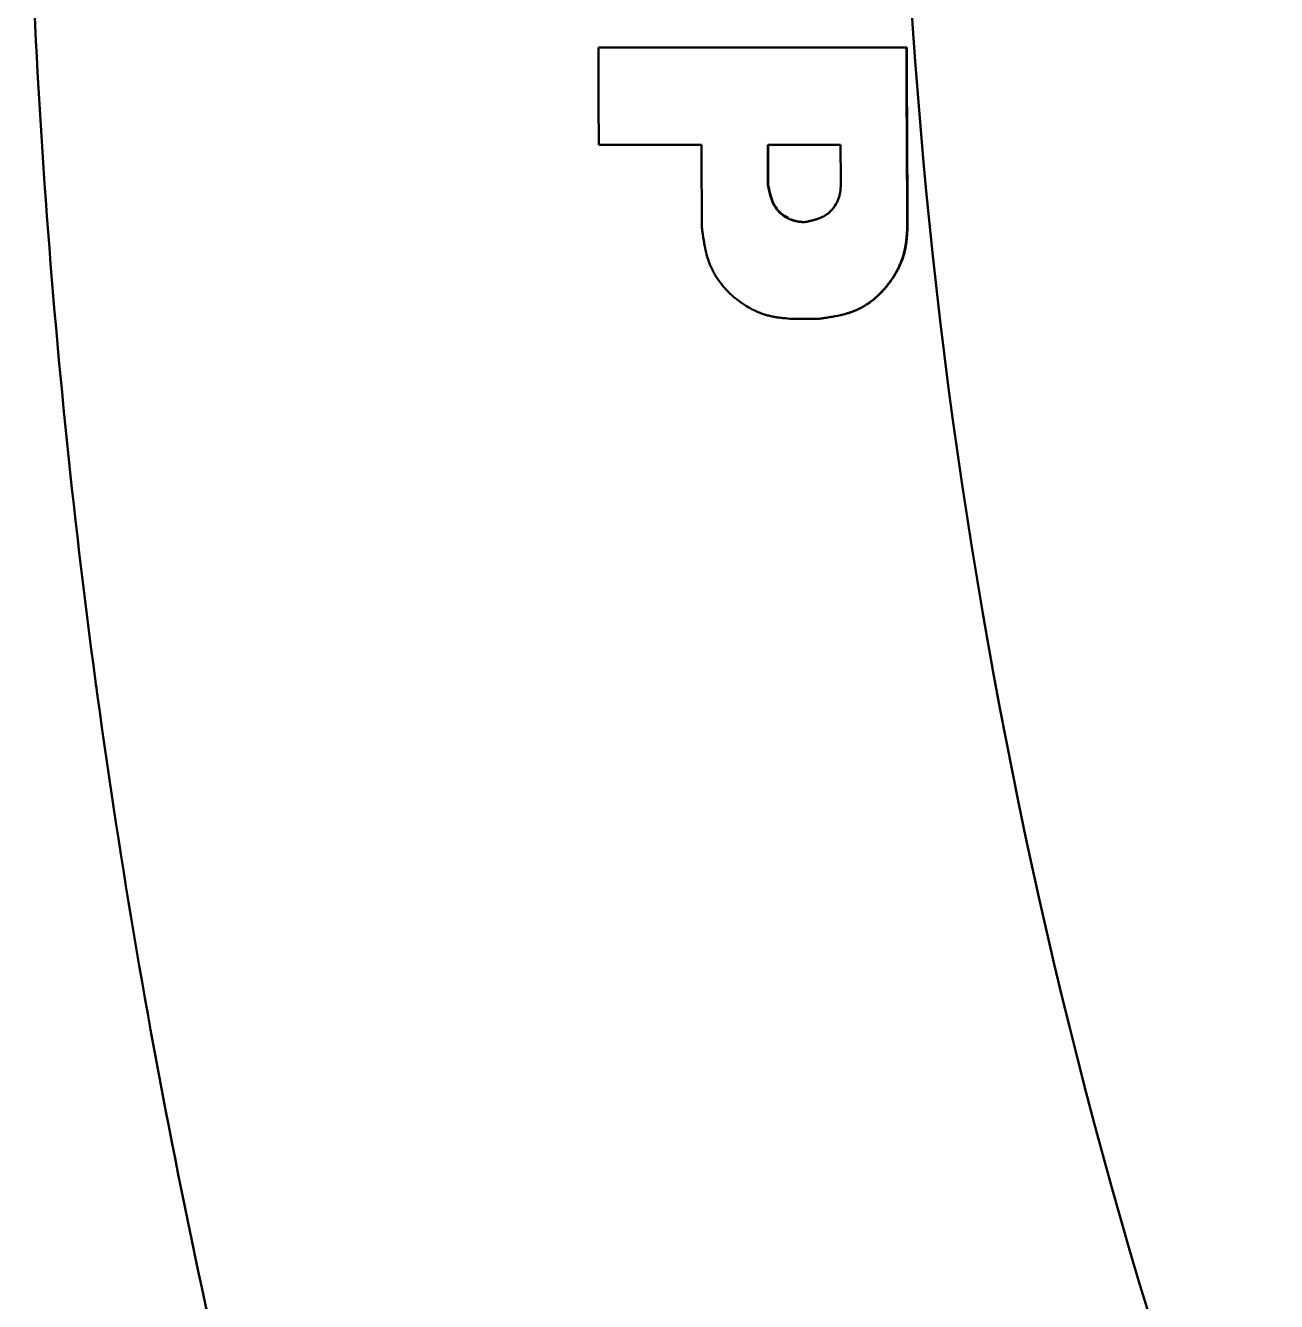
# Model space of a CAD drawing. Header units: millimetres. Extents: x 1510 to 10524, y 7125 to 13164.
# Drawn here: x 7913.2 to 7918.79, y 12622.22 to 12627.92 of the extents above; entities that cross this region are included whole.
import ezdxf

# ---------------------------------------------------------------- set-up
doc = ezdxf.new("R2010")
doc.units = ezdxf.units.MM
doc.header["$LTSCALE"] = 4
doc.layers.add('Visible (ISO)', color=7, linetype='Continuous', lineweight=50)

msp = doc.modelspace()

# ---------------------------------------------------------------- linework, layer by layer
at = {"layer": 'Visible (ISO)'}
for p, q in [((7915.7622, 12627.8183), (7915.7605, 12627.8181)), ((7917.1364, 12627.8183), (7917.1347, 12627.8181)), ((7916.5187, 12627.2035), (7916.517, 12627.2032)), ((7917.1405, 12627.0152), (7917.1388, 12627.0148)), ((7916.8429, 12626.6241), (7916.8412, 12626.6237))]:
    msp.add_line(p, q, dxfattribs=at)
msp.add_arc((7942.8048, 12629.6437), 25.7, 159.16048, 200.83952, dxfattribs=at)
for centre, major_axis, ratio, start_param, end_param in [((7930.2968, 12629.6845), (-0.0025, 84.2345), 0.172613, 1.59295, 1.598115), ((7930.4399, 12629.7185), (-0.0045, 82.795), 0.171813, 1.598997, 1.603449), ((7930.4452, 12629.7134), (-0.0033, 80.8918), 0.172267, 1.5996, 1.601825), ((7930.3918, 12629.7134), (-0.0032, 80.8818), 0.171608, 1.599604, 1.601826), ((7930.4364, 12629.7169), (0.0039, -79.1073), 0.171934, 4.741885, 4.744161)]:
    msp.add_ellipse(centre, major_axis=major_axis, ratio=ratio, start_param=start_param, end_param=end_param, dxfattribs=at)
for points, knots in [([(7914.4757, 12620.3228), (7914.0418, 12621.8843), (7913.7314, 12623.4243), (7913.5261, 12624.9244), (7913.5257, 12624.9273), (7913.5253, 12624.9301), (7913.5249, 12624.9331), (7913.5223, 12624.952), (7913.5198, 12624.971), (7913.5172, 12624.99), (7913.414, 12625.7554), (7913.3367, 12626.5198), (7913.2849, 12627.2814), (7913.2335, 12628.0374), (7913.2072, 12628.7907), (7913.2049, 12629.5396), (7913.2049, 12629.5638), (7913.2048, 12629.5877), (7913.2048, 12629.612), (7913.2047, 12629.73), (7913.2052, 12629.8481), (7913.2063, 12629.9663), (7913.2088, 12630.2412), (7913.2146, 12630.5166), (7913.2237, 12630.7926), (7913.2302, 12630.9896), (7913.2384, 12631.1869), (7913.2483, 12631.3845), (7913.258, 12631.5775), (7913.2693, 12631.7709), (7913.2822, 12631.9642), (7913.2825, 12631.9686), (7913.2828, 12631.9729), (7913.2831, 12631.9773), (7913.3355, 12632.7575), (7913.4145, 12633.5406), (7913.5209, 12634.3246), (7913.5213, 12634.3277), (7913.5217, 12634.3309), (7913.5221, 12634.3339), (7913.7274, 12635.8433), (7914.039, 12637.3931), (7914.4757, 12638.9646)], [0, 0, 0, 0, 0.249512, 0.249512, 0.249512, 0.249997, 0.249997, 0.249997, 0.253018, 0.253018, 0.253018, 0.375, 0.375, 0.375, 0.496094, 0.496094, 0.496094, 0.499998, 0.499998, 0.499998, 0.518912, 0.518912, 0.518912, 0.562911, 0.562911, 0.562911, 0.594323, 0.594323, 0.594323, 0.625, 0.625, 0.625, 0.625697, 0.625697, 0.625697, 0.749512, 0.749512, 0.749512, 0.75, 0.75, 0.75, 1, 1, 1, 1]), ([(7917.1347, 12627.8181), (7917.1352, 12627.6843), (7917.1359, 12627.5506), (7917.1372, 12627.2828), (7917.138, 12627.1488), (7917.1388, 12627.0148)], [-0.8036452, -0.8036452, -0.8036452, -0.8036452, -0.4022059, -0.4022059, 0, 0, 0, 0]), ([(7917.1364, 12627.8183), (7917.1369, 12627.6846), (7917.1376, 12627.551), (7917.1389, 12627.283), (7917.1397, 12627.149), (7917.1405, 12627.0152)], [-0.8028954, -0.8028954, -0.8028954, -0.8028954, -0.401725, -0.401725, 0, 0, 0, 0]), ([(7916.6805, 12627.0383), (7916.677, 12627.0385), (7916.6739, 12627.0386), (7916.6713, 12627.0388), (7916.67, 12627.0389), (7916.6688, 12627.039), (7916.6677, 12627.039), (7916.6672, 12627.0391), (7916.6667, 12627.0391), (7916.6662, 12627.0392), (7916.6657, 12627.0392), (7916.6656, 12627.0392), (7916.6648, 12627.0393), (7916.6646, 12627.0393), (7916.6641, 12627.0393), (7916.6638, 12627.0394), (7916.6634, 12627.0394), (7916.663, 12627.0394), (7916.6627, 12627.0395), (7916.6619, 12627.0395), (7916.6612, 12627.0396), (7916.6607, 12627.0397), (7916.6592, 12627.0398), (7916.6582, 12627.0399), (7916.6567, 12627.0401), (7916.6553, 12627.0403), (7916.6541, 12627.0405), (7916.6528, 12627.0407), (7916.6516, 12627.0409), (7916.6505, 12627.041), (7916.6492, 12627.0413), (7916.6486, 12627.0414), (7916.6479, 12627.0415), (7916.6473, 12627.0416), (7916.6466, 12627.0418), (7916.646, 12627.0419), (7916.6453, 12627.042), (7916.644, 12627.0423), (7916.6427, 12627.0426), (7916.6414, 12627.0429), (7916.6388, 12627.0435), (7916.6362, 12627.0442), (7916.6337, 12627.045), (7916.6285, 12627.0465), (7916.6235, 12627.0482), (7916.6183, 12627.0503), (7916.6082, 12627.0545), (7916.5988, 12627.0595), (7916.5896, 12627.0656), (7916.585, 12627.0687), (7916.5806, 12627.072), (7916.5765, 12627.0754), (7916.5724, 12627.0789), (7916.5685, 12627.0825), (7916.5649, 12627.0863), (7916.5613, 12627.0901), (7916.5579, 12627.0941), (7916.5548, 12627.0983), (7916.5532, 12627.1004), (7916.5517, 12627.1025), (7916.5503, 12627.1047), (7916.5496, 12627.1058), (7916.5488, 12627.1069), (7916.5482, 12627.1081), (7916.5475, 12627.1092), (7916.5467, 12627.1104), (7916.5461, 12627.1115), (7916.5458, 12627.1121), (7916.5455, 12627.1125), (7916.5452, 12627.1131), (7916.5449, 12627.1136), (7916.5446, 12627.1141), (7916.5443, 12627.1147), (7916.5438, 12627.1158), (7916.5432, 12627.1169), (7916.5426, 12627.118), (7916.5414, 12627.1203), (7916.5403, 12627.1226), (7916.5393, 12627.125), (7916.5382, 12627.1273), (7916.5371, 12627.1298), (7916.5361, 12627.1323), (7916.5356, 12627.1336), (7916.5351, 12627.1349), (7916.5346, 12627.1362), (7916.5344, 12627.1368), (7916.5341, 12627.1375), (7916.5339, 12627.1381), (7916.5336, 12627.1388), (7916.5334, 12627.1396), (7916.5332, 12627.1401), (7916.5329, 12627.1408), (7916.5328, 12627.1412), (7916.5326, 12627.1418), (7916.5324, 12627.1424), (7916.5322, 12627.1429), (7916.532, 12627.1435), (7916.5316, 12627.1446), (7916.5312, 12627.1458), (7916.5308, 12627.147), (7916.53, 12627.1494), (7916.5292, 12627.152), (7916.5285, 12627.1545), (7916.5278, 12627.1571), (7916.527, 12627.1598), (7916.5263, 12627.1625), (7916.5259, 12627.1639), (7916.5255, 12627.1653), (7916.5252, 12627.1667), (7916.525, 12627.1675), (7916.5248, 12627.1682), (7916.5246, 12627.1689), (7916.5245, 12627.1693), (7916.5244, 12627.1696), (7916.5244, 12627.17), (7916.5243, 12627.1704), (7916.5241, 12627.1709), (7916.5241, 12627.1711), (7916.5239, 12627.1717), (7916.5239, 12627.1719), (7916.5238, 12627.1724), (7916.5237, 12627.1728), (7916.5235, 12627.1733), (7916.5234, 12627.1738), (7916.5232, 12627.1747), (7916.523, 12627.1757), (7916.5227, 12627.1769), (7916.5222, 12627.1789), (7916.5217, 12627.1814), (7916.521, 12627.1842), (7916.5198, 12627.1896), (7916.5183, 12627.1966), (7916.517, 12627.2032)], [0, 0, 0, 0, 0.03125, 0.03125, 0.03125, 0.046875, 0.046875, 0.046875, 0.054687, 0.054687, 0.054687, 0.0625, 0.0625, 0.0625, 0.065015, 0.065015, 0.065015, 0.067895, 0.067895, 0.067895, 0.075185, 0.075185, 0.075185, 0.093714, 0.093714, 0.093714, 0.109375, 0.109375, 0.109375, 0.125, 0.125, 0.125, 0.132169, 0.132169, 0.132169, 0.139477, 0.139477, 0.139477, 0.154484, 0.154484, 0.154484, 0.185792, 0.185792, 0.185792, 0.25, 0.25, 0.25, 0.375, 0.375, 0.375, 0.437095, 0.437095, 0.437095, 0.5, 0.5, 0.5, 0.5625, 0.5625, 0.5625, 0.59375, 0.59375, 0.59375, 0.609375, 0.609375, 0.609375, 0.625, 0.625, 0.625, 0.633368, 0.633368, 0.633368, 0.641416, 0.641416, 0.641416, 0.65693, 0.65693, 0.65693, 0.6875, 0.6875, 0.6875, 0.71875, 0.71875, 0.71875, 0.734375, 0.734375, 0.734375, 0.742188, 0.742188, 0.742188, 0.75, 0.75, 0.75, 0.758942, 0.758942, 0.758942, 0.767181, 0.767181, 0.767181, 0.782547, 0.782547, 0.782547, 0.8125, 0.8125, 0.8125, 0.84375, 0.84375, 0.84375, 0.859375, 0.859375, 0.859375, 0.867187, 0.867187, 0.867187, 0.871094, 0.871094, 0.871094, 0.875, 0.875, 0.875, 0.886992, 0.886992, 0.886992, 0.896995, 0.896995, 0.896995, 0.914129, 0.914129, 0.914129, 0.94348, 0.94348, 0.94348, 1, 1, 1, 1]), ([(7916.6821, 12627.0386), (7916.6752, 12627.039), (7916.67, 12627.0393), (7916.6665, 12627.0396), (7916.6663, 12627.0396), (7916.6658, 12627.0397), (7916.6655, 12627.0397), (7916.6651, 12627.0397), (7916.6648, 12627.0398), (7916.6644, 12627.0398), (7916.6637, 12627.0399), (7916.663, 12627.0399), (7916.6624, 12627.04), (7916.661, 12627.0402), (7916.6597, 12627.0403), (7916.6584, 12627.0405), (7916.6558, 12627.0408), (7916.6533, 12627.0412), (7916.6509, 12627.0416), (7916.6503, 12627.0417), (7916.6496, 12627.0419), (7916.649, 12627.042), (7916.6483, 12627.0421), (7916.6477, 12627.0422), (7916.647, 12627.0424), (7916.6457, 12627.0426), (7916.6444, 12627.0429), (7916.6431, 12627.0432), (7916.6406, 12627.0439), (7916.638, 12627.0445), (7916.6354, 12627.0453), (7916.6303, 12627.0468), (7916.6251, 12627.0486), (7916.62, 12627.0507), (7916.6098, 12627.0548), (7916.6003, 12627.0599), (7916.5913, 12627.066), (7916.5868, 12627.069), (7916.5823, 12627.0723), (7916.5782, 12627.0758), (7916.5741, 12627.0792), (7916.5702, 12627.0828), (7916.5666, 12627.0866), (7916.5593, 12627.0943), (7916.5531, 12627.1026), (7916.5478, 12627.1118), (7916.5475, 12627.1124), (7916.5472, 12627.1129), (7916.5469, 12627.1134), (7916.5466, 12627.1139), (7916.5463, 12627.1145), (7916.546, 12627.115), (7916.5455, 12627.1161), (7916.5449, 12627.1172), (7916.5443, 12627.1183), (7916.5432, 12627.1206), (7916.542, 12627.1229), (7916.541, 12627.1253), (7916.5388, 12627.1301), (7916.5368, 12627.1351), (7916.5349, 12627.1405), (7916.5346, 12627.1411), (7916.5345, 12627.1416), (7916.5343, 12627.1421), (7916.5341, 12627.1427), (7916.5339, 12627.1433), (7916.5337, 12627.1438), (7916.5333, 12627.145), (7916.5329, 12627.1462), (7916.5325, 12627.1474), (7916.5317, 12627.1498), (7916.531, 12627.1522), (7916.5302, 12627.1548), (7916.5287, 12627.16), (7916.5272, 12627.1655), (7916.5258, 12627.1714), (7916.5256, 12627.1721), (7916.5256, 12627.1723), (7916.5255, 12627.1727), (7916.5254, 12627.1732), (7916.5252, 12627.1736), (7916.5251, 12627.1741), (7916.5249, 12627.1751), (7916.5247, 12627.1761), (7916.5244, 12627.1772), (7916.5239, 12627.1794), (7916.5234, 12627.1818), (7916.5228, 12627.1845), (7916.5216, 12627.1899), (7916.5202, 12627.1962), (7916.5187, 12627.2035)], [0.0002987, 0.0002987, 0.0002987, 0.0002987, 0.0625, 0.0625, 0.0625, 0.0664063, 0.0664063, 0.0664063, 0.0703125, 0.0703125, 0.0703125, 0.078125, 0.078125, 0.078125, 0.09375, 0.09375, 0.09375, 0.125, 0.125, 0.125, 0.1328125, 0.1328125, 0.1328125, 0.140625, 0.140625, 0.140625, 0.15625, 0.15625, 0.15625, 0.1875, 0.1875, 0.1875, 0.25, 0.25, 0.25, 0.375, 0.375, 0.375, 0.4375, 0.4375, 0.4375, 0.5, 0.5, 0.5, 0.625, 0.625, 0.625, 0.6328125, 0.6328125, 0.6328125, 0.640625, 0.640625, 0.640625, 0.65625, 0.65625, 0.65625, 0.6875, 0.6875, 0.6875, 0.75, 0.75, 0.75, 0.7578125, 0.7578125, 0.7578125, 0.765625, 0.765625, 0.765625, 0.78125, 0.78125, 0.78125, 0.8125, 0.8125, 0.8125, 0.875, 0.875, 0.875, 0.8828125, 0.8828125, 0.8828125, 0.890625, 0.890625, 0.890625, 0.90625, 0.90625, 0.90625, 0.9375, 0.9375, 0.9375, 1, 1, 1, 1]), ([(7916.8421, 12627.2032), (7916.8419, 12627.1997), (7916.8418, 12627.1967), (7916.8416, 12627.194), (7916.8416, 12627.1927), (7916.8415, 12627.1915), (7916.8414, 12627.1904), (7916.8414, 12627.1898), (7916.8413, 12627.1893), (7916.8413, 12627.1888), (7916.8413, 12627.1883), (7916.8413, 12627.1881), (7916.8412, 12627.1874), (7916.8412, 12627.1871), (7916.8412, 12627.1866), (7916.8411, 12627.1863), (7916.8411, 12627.1859), (7916.8411, 12627.1856), (7916.841, 12627.1852), (7916.841, 12627.1844), (7916.8409, 12627.1837), (7916.8408, 12627.1831), (7916.8407, 12627.1817), (7916.8406, 12627.1806), (7916.8404, 12627.1791), (7916.8402, 12627.1778), (7916.8401, 12627.1765), (7916.8399, 12627.1752), (7916.8397, 12627.174), (7916.8395, 12627.1729), (7916.8393, 12627.1715), (7916.8392, 12627.1709), (7916.8391, 12627.1702), (7916.839, 12627.1696), (7916.8388, 12627.1689), (7916.8387, 12627.1682), (7916.8386, 12627.1676), (7916.8383, 12627.1663), (7916.838, 12627.1649), (7916.8378, 12627.1637), (7916.8372, 12627.161), (7916.8365, 12627.1584), (7916.8358, 12627.1558), (7916.8343, 12627.1506), (7916.8326, 12627.1455), (7916.8306, 12627.1403), (7916.8265, 12627.13), (7916.8216, 12627.1205), (7916.8156, 12627.1112), (7916.8127, 12627.1066), (7916.8094, 12627.1021), (7916.8061, 12627.098), (7916.8027, 12627.0938), (7916.7991, 12627.0899), (7916.7954, 12627.0863), (7916.7917, 12627.0826), (7916.7878, 12627.0792), (7916.7837, 12627.0761), (7916.7816, 12627.0745), (7916.7795, 12627.073), (7916.7774, 12627.0716), (7916.7763, 12627.0708), (7916.7752, 12627.0701), (7916.7741, 12627.0694), (7916.773, 12627.0687), (7916.7717, 12627.068), (7916.7707, 12627.0674), (7916.7701, 12627.067), (7916.7697, 12627.0668), (7916.7691, 12627.0665), (7916.7686, 12627.0662), (7916.7681, 12627.0659), (7916.7676, 12627.0656), (7916.7665, 12627.065), (7916.7654, 12627.0644), (7916.7643, 12627.0638), (7916.7621, 12627.0627), (7916.7598, 12627.0615), (7916.7575, 12627.0605), (7916.7551, 12627.0594), (7916.7527, 12627.0583), (7916.7502, 12627.0573), (7916.749, 12627.0568), (7916.7477, 12627.0563), (7916.7464, 12627.0558), (7916.7458, 12627.0556), (7916.7452, 12627.0553), (7916.7445, 12627.0551), (7916.7439, 12627.0549), (7916.7431, 12627.0546), (7916.7425, 12627.0544), (7916.7419, 12627.0541), (7916.7415, 12627.054), (7916.7409, 12627.0538), (7916.7404, 12627.0536), (7916.7398, 12627.0534), (7916.7392, 12627.0532), (7916.7381, 12627.0528), (7916.737, 12627.0524), (7916.7358, 12627.052), (7916.7334, 12627.0513), (7916.7309, 12627.0505), (7916.7284, 12627.0498), (7916.7259, 12627.049), (7916.7233, 12627.0483), (7916.7205, 12627.0475), (7916.7192, 12627.0472), (7916.7178, 12627.0468), (7916.7164, 12627.0464), (7916.7153, 12627.0462), (7916.7142, 12627.0459), (7916.7132, 12627.0456), (7916.7128, 12627.0455), (7916.7123, 12627.0454), (7916.7121, 12627.0453), (7916.7114, 12627.0452), (7916.7112, 12627.0451), (7916.7107, 12627.045), (7916.7103, 12627.0449), (7916.7098, 12627.0448), (7916.7093, 12627.0447), (7916.7084, 12627.0445), (7916.7074, 12627.0442), (7916.7062, 12627.0439), (7916.7042, 12627.0435), (7916.7018, 12627.0429), (7916.699, 12627.0423), (7916.6937, 12627.0411), (7916.6869, 12627.0396), (7916.6805, 12627.0383)], [0, 0, 0, 0, 0.03125, 0.03125, 0.03125, 0.046875, 0.046875, 0.046875, 0.054687, 0.054687, 0.054687, 0.0625, 0.0625, 0.0625, 0.065077, 0.065077, 0.065077, 0.068019, 0.068019, 0.068019, 0.075395, 0.075395, 0.075395, 0.093739, 0.093739, 0.093739, 0.109375, 0.109375, 0.109375, 0.125, 0.125, 0.125, 0.132156, 0.132156, 0.132156, 0.139455, 0.139455, 0.139455, 0.154457, 0.154457, 0.154457, 0.185786, 0.185786, 0.185786, 0.25, 0.25, 0.25, 0.375, 0.375, 0.375, 0.437069, 0.437069, 0.437069, 0.5, 0.5, 0.5, 0.5625, 0.5625, 0.5625, 0.59375, 0.59375, 0.59375, 0.609375, 0.609375, 0.609375, 0.625, 0.625, 0.625, 0.633389, 0.633389, 0.633389, 0.641448, 0.641448, 0.641448, 0.656966, 0.656966, 0.656966, 0.687535, 0.687535, 0.687535, 0.71875, 0.71875, 0.71875, 0.734375, 0.734375, 0.734375, 0.742188, 0.742188, 0.742188, 0.75, 0.75, 0.75, 0.758974, 0.758974, 0.758974, 0.767227, 0.767227, 0.767227, 0.782596, 0.782596, 0.782596, 0.8125, 0.8125, 0.8125, 0.84375, 0.84375, 0.84375, 0.859375, 0.859375, 0.859375, 0.871094, 0.871094, 0.871094, 0.875, 0.875, 0.875, 0.886767, 0.886767, 0.886767, 0.896696, 0.896696, 0.896696, 0.913814, 0.913814, 0.913814, 0.943275, 0.943275, 0.943275, 1, 1, 1, 1]), ([(7916.627, 12626.607), (7916.6092, 12626.6083), (7916.5961, 12626.6094), (7916.5876, 12626.6102), (7916.5873, 12626.6102), (7916.5864, 12626.6103), (7916.5848, 12626.6105), (7916.5815, 12626.6108), (7916.5789, 12626.6111), (7916.5737, 12626.6117), (7916.5704, 12626.6121), (7916.5607, 12626.6133), (7916.5546, 12626.6143), (7916.5481, 12626.6154), (7916.5472, 12626.6155), (7916.5456, 12626.6158), (7916.5448, 12626.6159), (7916.5424, 12626.6164), (7916.5408, 12626.6167), (7916.536, 12626.6177), (7916.5329, 12626.6184), (7916.5233, 12626.6206), (7916.517, 12626.6222), (7916.4982, 12626.6277), (7916.4858, 12626.6321), (7916.4705, 12626.6384), (7916.4676, 12626.6397), (7916.4617, 12626.6424), (7916.4587, 12626.6438), (7916.4498, 12626.648), (7916.444, 12626.651), (7916.4265, 12626.6605), (7916.415, 12626.6675), (7916.3981, 12626.6791), (7916.3927, 12626.6829), (7916.3819, 12626.6909), (7916.3767, 12626.6951), (7916.3611, 12626.7079), (7916.3512, 12626.7169), (7916.3392, 12626.7288), (7916.3367, 12626.7313), (7916.332, 12626.7362), (7916.3296, 12626.7387), (7916.3228, 12626.7463), (7916.3183, 12626.7514), (7916.3055, 12626.7669), (7916.2977, 12626.7775), (7916.2869, 12626.7938), (7916.2834, 12626.7994), (7916.2767, 12626.8108), (7916.2735, 12626.8166), (7916.2646, 12626.8342), (7916.2593, 12626.8462), (7916.2545, 12626.8593), (7916.2543, 12626.8599), (7916.2538, 12626.8613), (7916.2536, 12626.862), (7916.2528, 12626.8641), (7916.2523, 12626.8655), (7916.2509, 12626.8697), (7916.25, 12626.8726), (7916.2472, 12626.8815), (7916.2454, 12626.8877), (7916.2403, 12626.9068), (7916.2373, 12626.9205), (7916.2344, 12626.9356), (7916.2344, 12626.9358), (7916.2342, 12626.9365), (7916.234, 12626.9376), (7916.2338, 12626.9388), (7916.2334, 12626.941), (7916.2332, 12626.9425), (7916.2323, 12626.9472), (7916.2318, 12626.9504), (7916.2301, 12626.9603), (7916.229, 12626.9673), (7916.2279, 12626.975), (7916.2279, 12626.975), (7916.2279, 12626.9752), (7916.2278, 12626.9756), (7916.2278, 12626.976), (7916.2276, 12626.9768), (7916.2276, 12626.9773), (7916.2273, 12626.979), (7916.2271, 12626.9802), (7916.2266, 12626.9842), (7916.2262, 12626.9872), (7916.2248, 12626.9972), (7916.2237, 12627.0053), (7916.2224, 12627.0148), (7916.2224, 12627.0148)], [0, 0, 0, 0, 0.0625, 0.0625, 0.063476, 0.063476, 0.066406, 0.070312, 0.078125, 0.078125, 0.09375, 0.09375, 0.125, 0.125, 0.128906, 0.128906, 0.132812, 0.132812, 0.140625, 0.140625, 0.15625, 0.15625, 0.1875, 0.1875, 0.249999, 0.249999, 0.265624, 0.265624, 0.281249, 0.281249, 0.312499, 0.312499, 0.374999, 0.374999, 0.406249, 0.406249, 0.437499, 0.437499, 0.499999, 0.499999, 0.515624, 0.515624, 0.531249, 0.531249, 0.562499, 0.562499, 0.624999, 0.624999, 0.656248, 0.656248, 0.687498, 0.687498, 0.749998, 0.749998, 0.753904, 0.753904, 0.757811, 0.757811, 0.765623, 0.765623, 0.781248, 0.781248, 0.812498, 0.812498, 0.874998, 0.874998, 0.876951, 0.876951, 0.878904, 0.88281, 0.88281, 0.890623, 0.890623, 0.906248, 0.906248, 0.937498, 0.937498, 0.938474, 0.938474, 0.939451, 0.941404, 0.941404, 0.94531, 0.94531, 0.953123, 0.953123, 0.968748, 0.968748, 0.999998, 1, 1, 1, 1]), ([(7917.1388, 12627.0148), (7917.1377, 12626.9976), (7917.1367, 12626.9844), (7917.1359, 12626.9751), (7917.1359, 12626.9748), (7917.1358, 12626.9741), (7917.1358, 12626.9737), (7917.1358, 12626.9732), (7917.1357, 12626.9728), (7917.1357, 12626.9723), (7917.1356, 12626.9714), (7917.1355, 12626.9705), (7917.1354, 12626.9696), (7917.1352, 12626.9679), (7917.1351, 12626.9661), (7917.1349, 12626.9644), (7917.1345, 12626.9609), (7917.1342, 12626.9575), (7917.1338, 12626.9542), (7917.133, 12626.9477), (7917.1321, 12626.9415), (7917.1312, 12626.9357), (7917.1311, 12626.9349), (7917.1309, 12626.934), (7917.1308, 12626.9332), (7917.1306, 12626.9324), (7917.1305, 12626.9316), (7917.1303, 12626.9308), (7917.1301, 12626.9291), (7917.1298, 12626.9275), (7917.1295, 12626.9259), (7917.1288, 12626.9227), (7917.1282, 12626.9194), (7917.1275, 12626.9162), (7917.1261, 12626.9098), (7917.1245, 12626.9034), (7917.1227, 12626.897), (7917.1192, 12626.8843), (7917.115, 12626.8718), (7917.11, 12626.8595), (7917.1075, 12626.8533), (7917.105, 12626.8474), (7917.1022, 12626.8414), (7917.0995, 12626.8354), (7917.0965, 12626.8295), (7917.0935, 12626.8236), (7917.0873, 12626.8118), (7917.0804, 12626.8003), (7917.0729, 12626.7888), (7917.0692, 12626.7831), (7917.0654, 12626.7777), (7917.0615, 12626.7723), (7917.0576, 12626.7669), (7917.0535, 12626.7616), (7917.0494, 12626.7563), (7917.041, 12626.7459), (7917.0322, 12626.7358), (7917.0229, 12626.7262), (7917.0206, 12626.7238), (7917.0181, 12626.7213), (7917.0157, 12626.7189), (7917.0133, 12626.7166), (7917.0109, 12626.7142), (7917.0084, 12626.7119), (7917.0035, 12626.7073), (7916.9986, 12626.7029), (7916.9935, 12626.6986), (7916.9834, 12626.69), (7916.973, 12626.6821), (7916.9623, 12626.6748), (7916.9596, 12626.673), (7916.9568, 12626.6711), (7916.954, 12626.6694), (7916.9513, 12626.6676), (7916.9485, 12626.6659), (7916.9457, 12626.6642), (7916.94, 12626.6609), (7916.9343, 12626.6577), (7916.9286, 12626.6547), (7916.9171, 12626.6487), (7916.9053, 12626.6435), (7916.8932, 12626.639), (7916.8924, 12626.6387), (7916.8918, 12626.6385), (7916.8911, 12626.6382), (7916.8905, 12626.638), (7916.8898, 12626.6377), (7916.8891, 12626.6375), (7916.8877, 12626.637), (7916.8863, 12626.6365), (7916.885, 12626.636), (7916.8822, 12626.6351), (7916.8793, 12626.6341), (7916.8764, 12626.6332), (7916.8706, 12626.6314), (7916.8645, 12626.6296), (7916.8583, 12626.628), (7916.8457, 12626.6246), (7916.8322, 12626.6216), (7916.8178, 12626.6188), (7916.8174, 12626.6188), (7916.8171, 12626.6187), (7916.8167, 12626.6186), (7916.8164, 12626.6186), (7916.816, 12626.6185), (7916.8157, 12626.6184), (7916.8149, 12626.6183), (7916.8142, 12626.6182), (7916.8135, 12626.618), (7916.812, 12626.6178), (7916.8105, 12626.6175), (7916.809, 12626.6172), (7916.8059, 12626.6167), (7916.8028, 12626.6162), (7916.7995, 12626.6156), (7916.793, 12626.6146), (7916.7861, 12626.6135), (7916.7788, 12626.6124), (7916.7779, 12626.6123), (7916.7777, 12626.6123), (7916.7771, 12626.6122), (7916.7766, 12626.6121), (7916.776, 12626.612), (7916.7754, 12626.6119), (7916.7742, 12626.6117), (7916.7729, 12626.6116), (7916.7715, 12626.6114), (7916.7688, 12626.611), (7916.7658, 12626.6106), (7916.7625, 12626.6101), (7916.756, 12626.6092), (7916.7482, 12626.6082), (7916.7393, 12626.607)], [0, 0, 0, 0, 0.0625, 0.0625, 0.0625, 0.064453, 0.064453, 0.064453, 0.066406, 0.066406, 0.066406, 0.070312, 0.070312, 0.070312, 0.078125, 0.078125, 0.078125, 0.09375, 0.09375, 0.09375, 0.125, 0.125, 0.125, 0.128906, 0.128906, 0.128906, 0.132812, 0.132812, 0.132812, 0.140625, 0.140625, 0.140625, 0.15625, 0.15625, 0.15625, 0.1875, 0.1875, 0.1875, 0.25, 0.25, 0.25, 0.28125, 0.28125, 0.28125, 0.3125, 0.3125, 0.3125, 0.375, 0.375, 0.375, 0.40625, 0.40625, 0.40625, 0.4375, 0.4375, 0.4375, 0.5, 0.5, 0.5, 0.515625, 0.515625, 0.515625, 0.53125, 0.53125, 0.53125, 0.5625, 0.5625, 0.5625, 0.625, 0.625, 0.625, 0.640625, 0.640625, 0.640625, 0.65625, 0.65625, 0.65625, 0.6875, 0.6875, 0.6875, 0.75, 0.75, 0.75, 0.753906, 0.753906, 0.753906, 0.757812, 0.757812, 0.757812, 0.765625, 0.765625, 0.765625, 0.78125, 0.78125, 0.78125, 0.8125, 0.8125, 0.8125, 0.875, 0.875, 0.875, 0.876953, 0.876953, 0.876953, 0.878906, 0.878906, 0.878906, 0.882812, 0.882812, 0.882812, 0.890625, 0.890625, 0.890625, 0.90625, 0.90625, 0.90625, 0.9375, 0.9375, 0.9375, 0.941406, 0.941406, 0.941406, 0.945312, 0.945312, 0.945312, 0.953125, 0.953125, 0.953125, 0.96875, 0.96875, 0.96875, 1, 1, 1, 1]), ([(7917.1405, 12627.0152), (7917.1395, 12626.9993), (7917.1383, 12626.9831), (7917.1376, 12626.9754), (7917.1376, 12626.9751), (7917.1375, 12626.9745), (7917.1375, 12626.974), (7917.1375, 12626.9736), (7917.1374, 12626.9731), (7917.1374, 12626.9727), (7917.1373, 12626.9723), (7917.1373, 12626.972), (7917.1373, 12626.9716), (7917.1372, 12626.9711), (7917.1372, 12626.9705), (7917.1371, 12626.97), (7917.1369, 12626.9682), (7917.1368, 12626.9664), (7917.1366, 12626.9647), (7917.1366, 12626.9644), (7917.1365, 12626.964), (7917.1365, 12626.9637), (7917.1364, 12626.9631), (7917.1364, 12626.9625), (7917.1363, 12626.9619), (7917.1361, 12626.9601), (7917.1358, 12626.9571), (7917.1355, 12626.9546), (7917.1347, 12626.948), (7917.1339, 12626.9425), (7917.1329, 12626.936), (7917.1328, 12626.9353), (7917.1326, 12626.9344), (7917.1325, 12626.9336), (7917.1323, 12626.9327), (7917.1322, 12626.9319), (7917.132, 12626.9311), (7917.1318, 12626.9295), (7917.1315, 12626.9278), (7917.1312, 12626.9263), (7917.1305, 12626.9229), (7917.1299, 12626.9197), (7917.1292, 12626.9166), (7917.1278, 12626.9101), (7917.1262, 12626.9039), (7917.1244, 12626.8974), (7917.1209, 12626.8847), (7917.1166, 12626.872), (7917.1117, 12626.8598), (7917.1093, 12626.8537), (7917.1067, 12626.8478), (7917.1039, 12626.8418), (7917.1012, 12626.8358), (7917.0982, 12626.8298), (7917.0951, 12626.824), (7917.089, 12626.8122), (7917.082, 12626.8005), (7917.0746, 12626.7892), (7917.0709, 12626.7836), (7917.0672, 12626.7781), (7917.0632, 12626.7727), (7917.0593, 12626.7673), (7917.0552, 12626.7619), (7917.0511, 12626.7567), (7917.0469, 12626.7515), (7917.0426, 12626.7464), (7917.0382, 12626.7413), (7917.0338, 12626.7363), (7917.0294, 12626.7316), (7917.0246, 12626.7266), (7917.0222, 12626.7241), (7917.0198, 12626.7217), (7917.0174, 12626.7193), (7917.015, 12626.7169), (7917.0126, 12626.7146), (7917.0101, 12626.7123), (7917.0052, 12626.7077), (7917.0002, 12626.7032), (7916.9952, 12626.699), (7916.985, 12626.6903), (7916.9746, 12626.6824), (7916.964, 12626.6752), (7916.9637, 12626.675), (7916.9633, 12626.6748), (7916.963, 12626.6746), (7916.9606, 12626.6729), (7916.9581, 12626.6713), (7916.9557, 12626.6698), (7916.9529, 12626.668), (7916.9501, 12626.6663), (7916.9473, 12626.6646), (7916.9417, 12626.6612), (7916.9361, 12626.6581), (7916.9303, 12626.6551), (7916.9244, 12626.652), (7916.9185, 12626.6492), (7916.9125, 12626.6466), (7916.9067, 12626.644), (7916.9002, 12626.6414), (7916.8949, 12626.6394), (7916.8941, 12626.6391), (7916.8935, 12626.6389), (7916.8928, 12626.6386), (7916.8922, 12626.6384), (7916.8915, 12626.6381), (7916.8908, 12626.6379), (7916.8895, 12626.6374), (7916.8881, 12626.6369), (7916.8866, 12626.6364), (7916.8839, 12626.6355), (7916.8811, 12626.6346), (7916.8781, 12626.6336), (7916.8723, 12626.6318), (7916.8661, 12626.63), (7916.8599, 12626.6283), (7916.8545, 12626.6269), (7916.8488, 12626.6255), (7916.8429, 12626.6241)], [0, 0, 0, 0, 0.0561564, 0.0561564, 0.0561564, 0.0583392, 0.0583392, 0.0583392, 0.0606277, 0.0606277, 0.0606277, 0.0625, 0.0625, 0.0625, 0.0655338, 0.0655338, 0.0655338, 0.0759241, 0.0759241, 0.0759241, 0.078125, 0.078125, 0.078125, 0.0820312, 0.0820312, 0.0820312, 0.0937442, 0.0937442, 0.0937442, 0.125, 0.125, 0.125, 0.128525, 0.128525, 0.128525, 0.1321326, 0.1321326, 0.1321326, 0.1395837, 0.1395837, 0.1395837, 0.1552718, 0.1552718, 0.1552718, 0.1874986, 0.1874986, 0.1874986, 0.25, 0.25, 0.25, 0.2813758, 0.2813758, 0.2813758, 0.3125003, 0.3125003, 0.3125003, 0.375, 0.375, 0.375, 0.4063709, 0.4063709, 0.4063709, 0.4375001, 0.4375001, 0.4375001, 0.46875, 0.46875, 0.46875, 0.5, 0.5, 0.5, 0.5150463, 0.5150463, 0.5150463, 0.5302096, 0.5302096, 0.5302096, 0.5608518, 0.5608518, 0.5608518, 0.6231121, 0.6231121, 0.6231121, 0.625, 0.625, 0.625, 0.6388657, 0.6388657, 0.6388657, 0.6547466, 0.6547466, 0.6547466, 0.686585, 0.686585, 0.686585, 0.71875, 0.71875, 0.71875, 0.75, 0.75, 0.75, 0.7543434, 0.7543434, 0.7543434, 0.7585548, 0.7585548, 0.7585548, 0.7666749, 0.7666749, 0.7666749, 0.7821582, 0.7821582, 0.7821582, 0.8125535, 0.8125535, 0.8125535, 0.839878, 0.839878, 0.839878, 0.839878])]:
    msp.add_open_spline(points, degree=3, knots=knots, dxfattribs=at)
for points in [[(7915.7605, 12627.8181), (7916.2413, 12627.8181), (7916.6993, 12627.8181), (7917.1347, 12627.8181)], [(7915.7622, 12627.8183), (7916.243, 12627.8183), (7916.7011, 12627.8183), (7917.1364, 12627.8183)], [(7916.2205, 12627.3832), (7916.0702, 12627.3832), (7915.9175, 12627.3831), (7915.7623, 12627.3831)], [(7916.516, 12627.3832), (7916.6257, 12627.3832), (7916.734, 12627.3832), (7916.8411, 12627.3832)], [(7916.7393, 12626.607), (7916.702, 12626.607), (7916.6646, 12626.607), (7916.627, 12626.607)]]:
    msp.add_open_spline(points, degree=3, dxfattribs=at)

doc.saveas('drawing.dxf')
